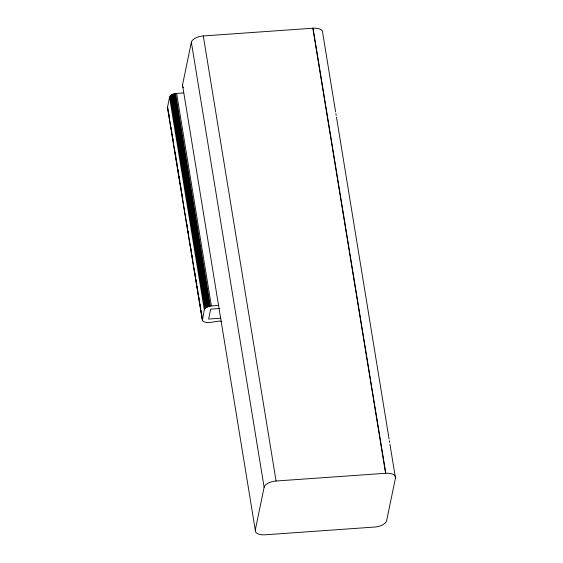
<?xml version="1.0" encoding="UTF-8"?>
<svg xmlns="http://www.w3.org/2000/svg" width="563" height="563" viewBox="0 0 563 563"><rect width="100%" height="100%" fill="white"/><g stroke="black" fill="none" stroke-linecap="round" stroke-linejoin="round"><path stroke-width="0.84" d="M221.808 321.353C215.981 320.051 207.402 325.308 202.391 320.6L167.478 107.575L169.547 97.096L170.434 95.668L174.945 93.599L183.573 92.881M182.588 86.371A10.971 5.37 -9.3 0 1 182.511 84.964L191.357 42.246A10.971 5.37 -9.3 0 1 203.306 35.955L313.049 28.199A10.971 5.37 -9.3 0 1 322.705 32.971L335.611 111.924M218.317 305.378L209.682 306.096L205.178 308.165L204.292 309.594L202.391 320.6M389.934 444.2L395.465 478.036L386.619 520.754A10.971 5.37 -9.3 0 1 374.676 527.045L264.934 534.801A10.971 5.37 -9.3 0 1 255.278 530.029L264.124 487.312L191.357 42.246M219.408 308.524L210.682 309.143L208.634 319.059L220.795 318.201M264.124 487.312A10.971 5.37 -9.3 0 1 276.074 481.013L385.81 473.265A10.971 5.37 -9.3 0 1 395.465 478.036M168.013 108.589L167.478 107.575M335.893 113.656L336.181 115.394M336.463 117.125L389.082 438.999M389.371 440.73L389.652 442.469M313.049 28.199L385.81 473.265M312.824 28.22L385.585 473.286M203.306 35.955L276.074 481.013M182.511 84.964L255.278 530.029M176.62 93.374L211.364 305.864M175.501 93.5L210.245 305.998M174.945 93.599L209.682 306.096M174.396 93.725L209.133 306.216M173.854 93.866L208.599 306.363M173.334 94.035L208.078 306.532M172.834 94.225L207.571 306.715M172.355 94.429L207.093 306.919M171.905 94.647L206.642 307.145M171.483 94.887L206.22 307.384M171.096 95.14L205.833 307.63M170.744 95.4L205.488 307.898M170.434 95.668L205.178 308.165M170.167 95.949L204.911 308.447M169.547 97.096L204.292 309.594M168.295 110.327L168.583 112.058M168.865 113.796L169.146 115.528M171.131 127.674L171.419 129.406M171.701 131.144L171.982 132.875M172.264 134.613L172.552 136.345M172.834 138.083L173.115 139.814M173.404 141.552L173.686 143.284M174.537 148.484L174.819 150.222M175.1 151.954L175.389 153.692M175.67 155.423L175.952 157.161M176.24 158.893L176.522 160.631M176.803 162.362L177.092 164.1M177.373 165.832L177.655 167.57M177.936 169.301L178.225 171.039M178.506 172.771L178.788 174.509M179.076 176.24L179.358 177.978M179.639 179.71L179.928 181.448M180.209 183.179L180.491 184.917M180.772 186.649L181.061 188.387M181.342 190.118L181.624 191.856M181.912 193.588L182.194 195.326M182.475 197.057L182.764 198.795M186.874 223.947L187.155 225.679M187.437 227.417L187.725 229.148M188.007 230.886L188.288 232.618M190.273 244.764L190.561 246.495M190.843 248.227L191.124 249.965M191.413 251.696L191.694 253.434M191.976 255.166L192.264 256.904M192.546 258.635L192.827 260.373M194.249 269.044L194.531 270.782M194.812 272.513L195.101 274.251M195.382 275.983L195.664 277.721M195.945 279.452L196.234 281.19M196.515 282.922L196.797 284.66M197.085 286.391L197.367 288.129M197.648 289.861L197.937 291.599M198.218 293.33L198.5 295.068M198.781 296.8L199.07 298.538M199.351 300.269L199.633 302.007M199.921 303.738L200.203 305.477M200.484 307.208L200.773 308.946M201.054 310.677L201.336 312.416M201.617 314.147L201.906 315.885M167.493 107.012L202.546 320.854M183.39 87.624A10.971 5.37 -9.3 0 1 182.898 87.019"/></g></svg>
